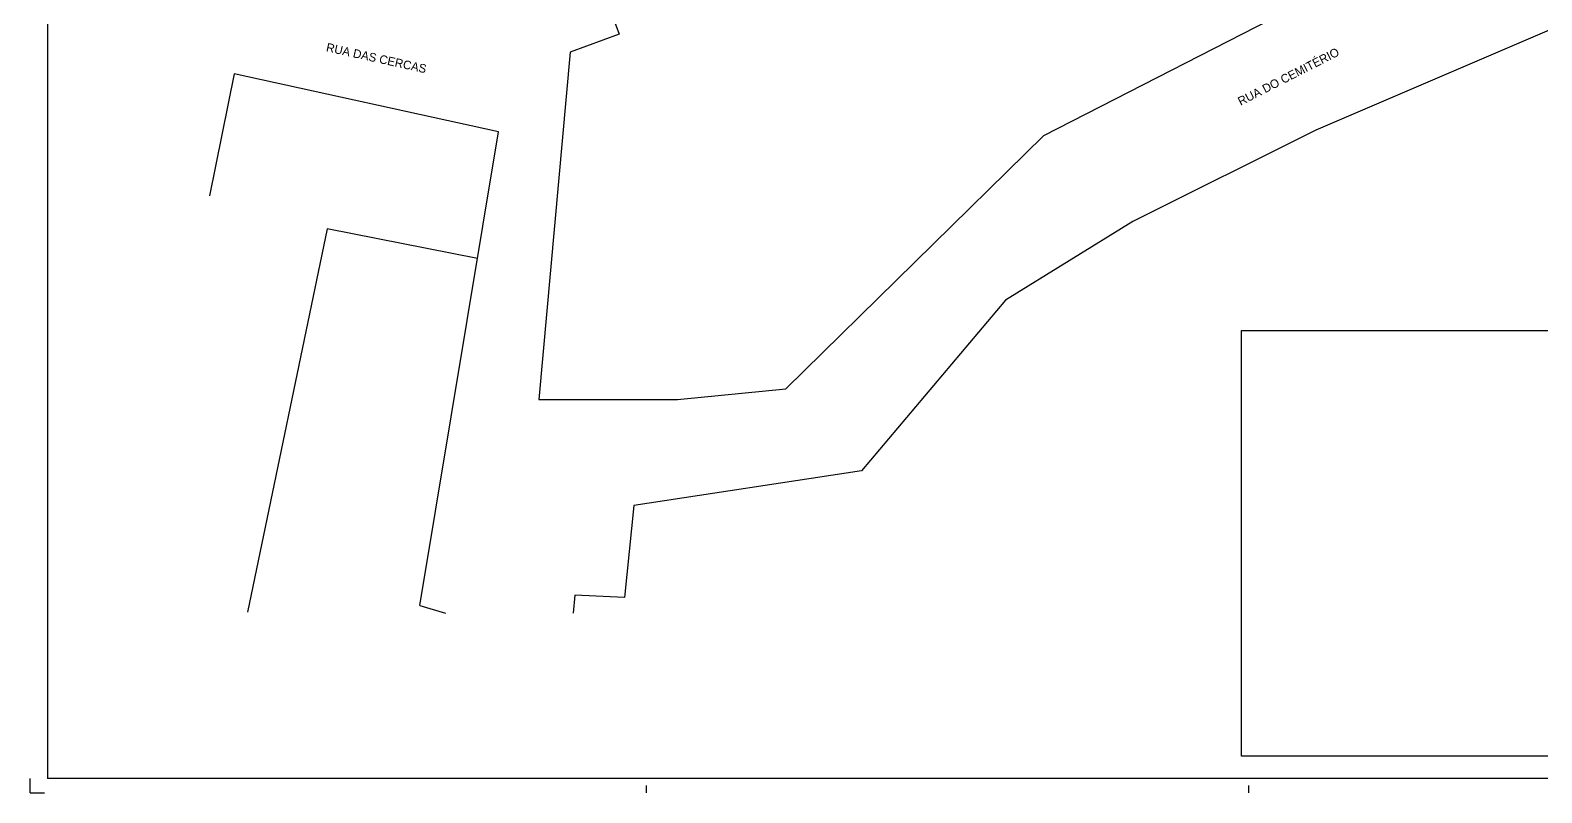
# Model space of a CAD drawing. Header units: metres. Extents: x 0 to 84.5, y 0 to 59.4.
# Drawn here: x 0 to 52.7, y 0 to 26.6 of the extents above; entities that cross this region are included whole.
import ezdxf
from ezdxf.xclip import XClip

# ---------------------------------------------------------------- set-up
doc = ezdxf.new("R2010")
doc.units = ezdxf.units.M
doc.header["$MEASUREMENT"] = 0
doc.header["$XCLIPFRAME"] = 0
doc.set_wipeout_variables(frame=1)
doc.linetypes.add('Wipeout_Contour', pattern=[1, 0, -1])
for name, color, linetype in [('A-Arquitectura', 7, 'Continuous'), ('A-Folha rótulo', 7, 'Continuous'), ('A-Processo Vinha', 7, 'Continuous')]:
    doc.layers.add(name, color=color, linetype=linetype)
picture_1 = doc.add_image_def('image3.tif', size_in_pixel=(2483, 1755))

# ---------------------------------------------------------------- blocks, each defined once
blk = doc.blocks.new('Desenho_1_2', base_point=(0.29596, 0.24915))
at = {"color": 254, "linetype": 'Wipeout_Contour', "lineweight": 0, "ltscale": 3.557082}
blk.add_wipeout([(0, 0), (0.845, 0), (0.845, 0.594), (0, 0.594)], dxfattribs=at)
at = {"layer": 'A-Arquitectura', "linetype": 'Continuous', "ltscale": 1000}
for p, q in [((0.35349, 0.22945), (0.48235, 0.29543)), ((0.59309, 0.29337), (0.44844, 0.23128)), ((0.19655, 0.28845), (0.20543, 0.26479)), ((0.20543, 0.26479), (0.18828, 0.25851)), ((0.18828, 0.25851), (0.17745, 0.13724)), ((0.07117, 0.2509), (0.0625, 0.20841)), ((0.16338, 0.23067), (0.07117, 0.2509)), ((0.13592, 0.06533), (0.16338, 0.23067)), ((0.26359, 0.14099), (0.35349, 0.22945)), ((0.44844, 0.23128), (0.38462, 0.19937)), ((0.10355, 0.19685), (0.0758, 0.06301)), ((0.15605, 0.18651), (0.10355, 0.19685)), ((0.38462, 0.19937), (0.34022, 0.17197)), ((0.34022, 0.17197), (0.28999, 0.11238)), ((0.17745, 0.13724), (0.22572, 0.13724)), ((0.22572, 0.13724), (0.26359, 0.14099)), ((0.28999, 0.11238), (0.2105, 0.10024)), ((0.2105, 0.10024), (0.20732, 0.06816)), ((0.18998, 0.06903), (0.1894, 0.06267)), ((0.20732, 0.06816), (0.18998, 0.06903)), ((0.13592, 0.06533), (0.14488, 0.06272))]:
    blk.add_line(p, q, dxfattribs=at)
at = {"layer": 'A-Folha rótulo', "linetype": 'Continuous', "ltscale": 1000}
for p, q in [((0.006, 0.589), (0.006, 0.005)), ((0, 0), (0, 0.005)), ((0, 0), (0, 0.005)), ((0, 0), (0, 0.005)), ((0, 0), (0, 0.005)), ((0, 0), (0, 0.005)), ((0.839, 0.005), (0.006, 0.005)), ((0.215, 0), (0.215, 0.0025)), ((0.425, 0), (0.425, 0.0025)), ((0, 0), (0.005, 0))]:
    blk.add_line(p, q, dxfattribs=at)
at = {"layer": 'A-Processo Vinha', "color": 14, "linetype": 'Continuous', "lineweight": 20, "true_color": 0x980000, "char_height": 0.003, "attachment_point": 8}
for s, insert, rotation in [('\\A1;{\\Ft;RUA DAS CERCAS}', (0.12041, 0.25495), 347.5099), ('\\A1;{\\Ft;RUA DO CEMITÉRIO}', (0.43957, 0.24862), 27.1142)]:
    blk.add_mtext(s, dxfattribs=dict(at, insert=insert, rotation=rotation))
at = {"color": 254, "linetype": 'Wipeout_Contour', "lineweight": 0, "ltscale": 3.31738}
blk.add_wipeout([(0.42252, 0.01276), (0.63271, 0.01276), (0.63271, 0.16135), (0.42252, 0.16135)], dxfattribs=at)
at = {"layer": 'A-Folha rótulo'}
image = blk.add_image(picture_1, insert=(0.42252, 0.01276), size_in_units=(0.21018, 0.14859), dxfattribs=at)
image.set_boundary_path([(-0.5, -0.5), (2482.5, 1754.5)])

msp = doc.modelspace()

# ---------------------------------------------------------------- block references
at = {"color": 33, "linetype": 'Continuous', "lineweight": 0, "ltscale": 1000, "true_color": 0xa79d7c}
ref = msp.add_blockref('Desenho_1_2', (29.596, 24.915), dxfattribs=dict(at, xscale=100, yscale=100, zscale=100))
XClip(ref).set_block_clipping_path([(0, 0), (0.845, 0.594)])

doc.saveas('drawing.dxf')
